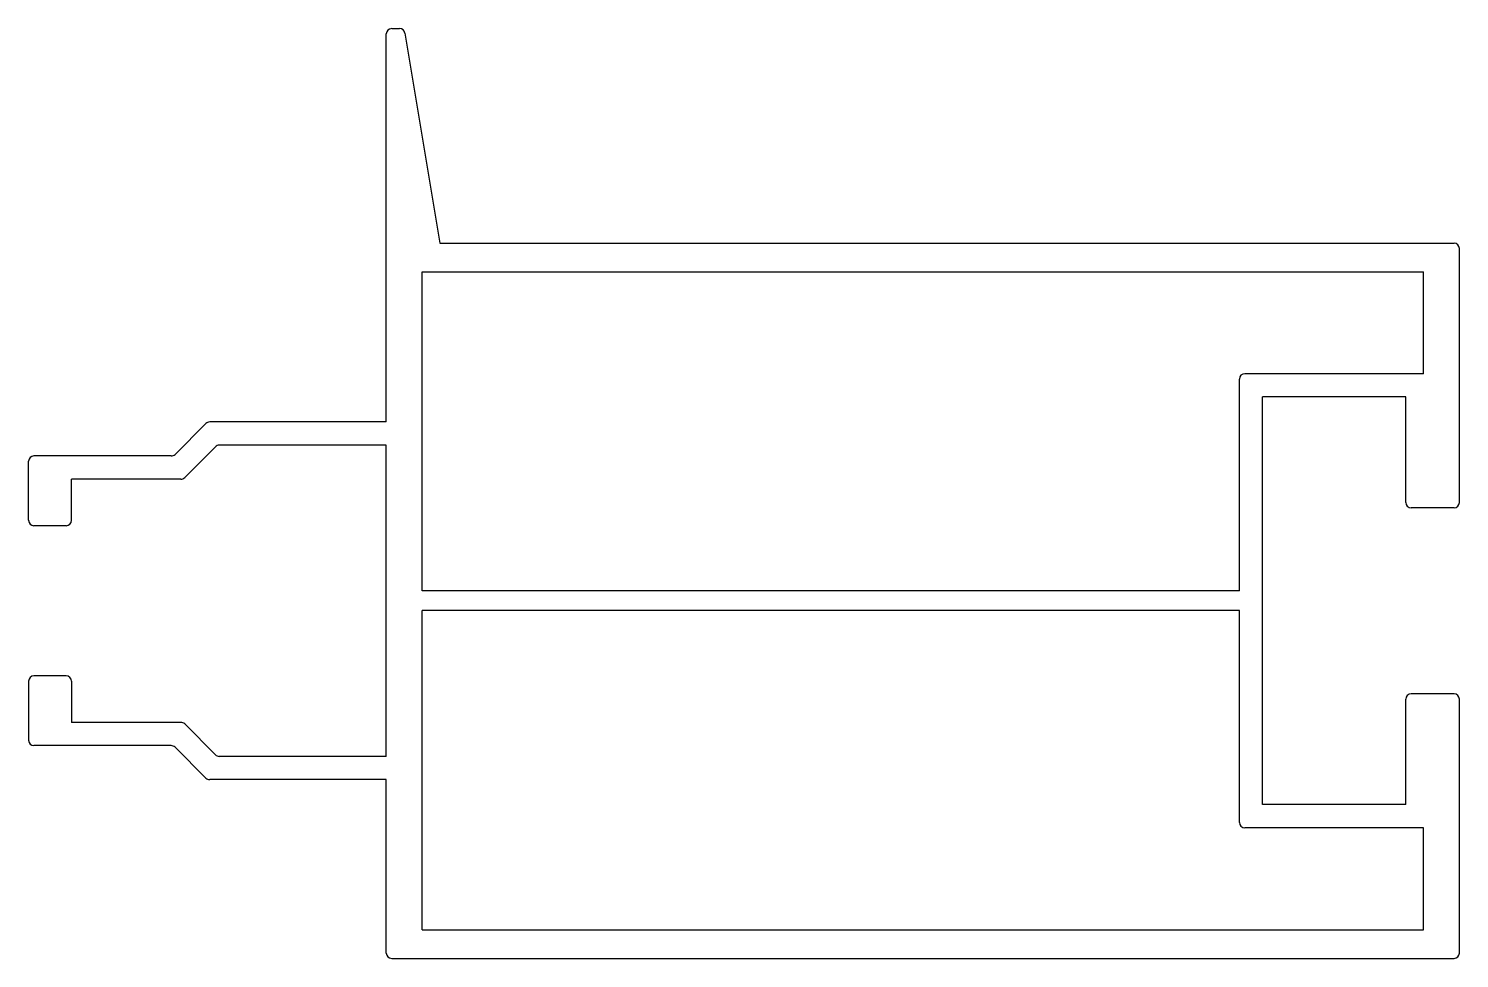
# Model space of a CAD drawing. Extents: x 624.9 to 704.9, y 394.6 to 446.6.
import ezdxf

# ---------------------------------------------------------------- set-up
doc = ezdxf.new("R2010")
doc.units = 0
doc.layers.get('0').update_dxf_attribs({"linetype": 'CONTINUOUS'})

msp = doc.modelspace()

# ---------------------------------------------------------------- linework, layer by layer
for p, q in [((645.229, 446.557), (645.674, 446.557)), ((644.929, 424.557), (644.929, 446.257)), ((645.97, 446.307), (647.929, 434.557)), ((647.929, 434.557), (704.629, 434.557)), ((704.929, 420.057), (704.929, 434.257)), ((646.929, 432.957), (702.929, 432.957)), ((646.929, 415.107), (646.929, 432.957)), ((702.929, 427.257), (702.929, 432.957)), ((702.929, 427.257), (692.929, 427.257)), ((692.629, 415.107), (692.629, 426.957)), ((693.929, 403.157), (693.929, 425.957)), ((701.929, 425.957), (693.929, 425.957)), ((701.929, 420.057), (701.929, 425.957)), ((634.841, 424.469), (633.116, 422.745)), ((644.929, 424.557), (635.053, 424.557)), ((644.929, 423.257), (635.591, 423.257)), ((644.929, 405.857), (644.929, 423.257)), ((632.904, 422.657), (625.229, 422.657)), ((635.379, 423.169), (633.655, 421.445)), ((624.929, 419.057), (624.929, 422.357)), ((633.443, 421.357), (627.329, 421.357)), ((627.329, 419.057), (627.329, 421.357)), ((704.629, 419.757), (702.229, 419.757)), ((627.029, 418.757), (625.229, 418.757)), ((692.629, 415.107), (646.929, 415.107)), ((692.629, 414.007), (646.929, 414.007)), ((646.929, 396.157), (646.929, 414.007)), ((692.629, 402.157), (692.629, 414.007)), ((624.929, 410.057), (624.929, 406.757)), ((627.029, 410.357), (625.229, 410.357)), ((627.329, 410.057), (627.329, 407.757)), ((701.929, 403.157), (701.929, 409.057)), ((704.629, 409.357), (702.229, 409.357)), ((704.929, 394.857), (704.929, 409.057)), ((633.443, 407.757), (627.329, 407.757)), ((635.379, 405.945), (633.655, 407.669)), ((632.904, 406.457), (625.229, 406.457)), ((634.841, 404.645), (633.116, 406.369)), ((644.929, 405.857), (635.591, 405.857)), ((644.929, 404.557), (635.053, 404.557)), ((644.929, 394.857), (644.929, 404.557)), ((701.929, 403.157), (693.929, 403.157)), ((702.929, 401.857), (692.929, 401.857)), ((702.929, 396.157), (702.929, 401.857)), ((646.929, 396.157), (702.929, 396.157)), ((645.229, 394.557), (704.629, 394.557))]:
    msp.add_line(p, q)
for centre, start, end in [((645.229, 446.257), 90, 180), ((645.674, 446.257), 9.46232, 90), ((704.629, 434.257), 0, 90), ((692.929, 426.957), 90, 180), ((635.053, 424.257), 90, 135), ((635.591, 422.957), 90, 135), ((625.229, 422.357), 90, 180), ((632.904, 422.957), 270, 315), ((633.443, 421.657), 270, 315), ((702.229, 420.057), 180, 270), ((704.629, 420.057), 270, 0), ((625.229, 419.057), 180, 270), ((627.029, 419.057), 270, 0), ((625.229, 410.057), 90, 180), ((627.029, 410.057), 0, 90), ((702.229, 409.057), 90, 180), ((704.629, 409.057), 0, 90), ((633.443, 407.457), 45, 90), ((625.229, 406.757), 180, 270), ((632.904, 406.157), 45, 90), ((635.591, 406.157), 225, 270), ((635.053, 404.857), 225, 270), ((692.929, 402.157), 180, 270), ((645.229, 394.857), 180, 270), ((704.629, 394.857), 270, 0)]:
    msp.add_arc(centre, 0.3, start, end)

doc.saveas('drawing.dxf')
